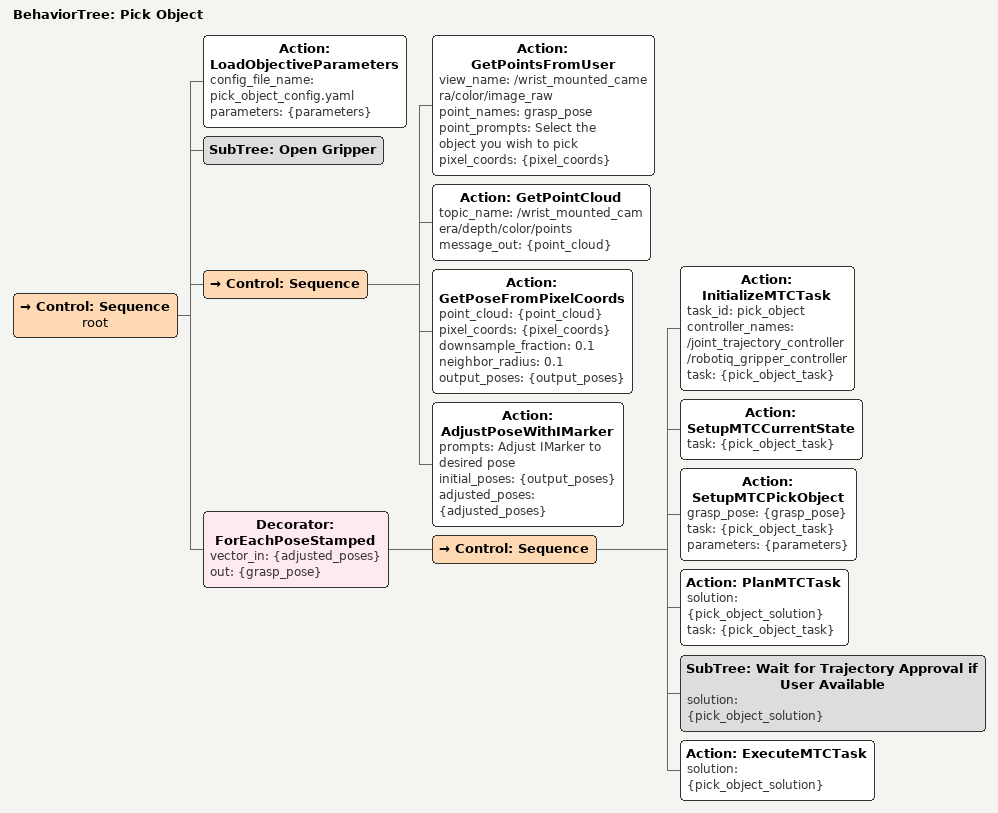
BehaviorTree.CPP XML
<?xml version="1.0"?>
<root BTCPP_format="4" main_tree_to_execute="Pick Object">
    <BehaviorTree ID="Pick Object" _description="Pick up and lift a small object">
        <Control ID="Sequence" name="root">
            <Action ID="LoadObjectiveParameters" config_file_name="pick_object_config.yaml" parameters="{parameters}"/>
            <SubTree ID="Open Gripper"/>
            <Control ID="Sequence">
                <Action ID="GetPointsFromUser" view_name="/wrist_mounted_camera/color/image_raw" point_names="grasp_pose" point_prompts="Select the object you wish to pick" pixel_coords="{pixel_coords}"/>
                <Action ID="GetPointCloud" topic_name="/wrist_mounted_camera/depth/color/points" message_out="{point_cloud}"/>
                <Action ID="GetPoseFromPixelCoords" point_cloud="{point_cloud}" pixel_coords="{pixel_coords}" downsample_fraction="0.1" neighbor_radius="0.1" output_poses="{output_poses}"/>
                <Action ID="AdjustPoseWithIMarker" prompts="Adjust IMarker to desired pose" initial_poses="{output_poses}" adjusted_poses="{adjusted_poses}"/>
            </Control>
            <Decorator ID="ForEachPoseStamped" vector_in="{adjusted_poses}" out="{grasp_pose}">
                <Control ID="Sequence">
                    <Action ID="InitializeMTCTask" task_id="pick_object" controller_names="/joint_trajectory_controller /robotiq_gripper_controller" task="{pick_object_task}"/>
                    <Action ID="SetupMTCCurrentState" task="{pick_object_task}"/>
                    <Action ID="SetupMTCPickObject" grasp_pose="{grasp_pose}" task="{pick_object_task}" parameters="{parameters}"/>
                    <Action ID="PlanMTCTask" solution="{pick_object_solution}" task="{pick_object_task}"/>
                    <SubTree ID="Wait for Trajectory Approval if User Available" solution="{pick_object_solution}"/>
                    <Action ID="ExecuteMTCTask" solution="{pick_object_solution}"/>
                </Control>
            </Decorator>
        </Control>
    </BehaviorTree>
</root>
